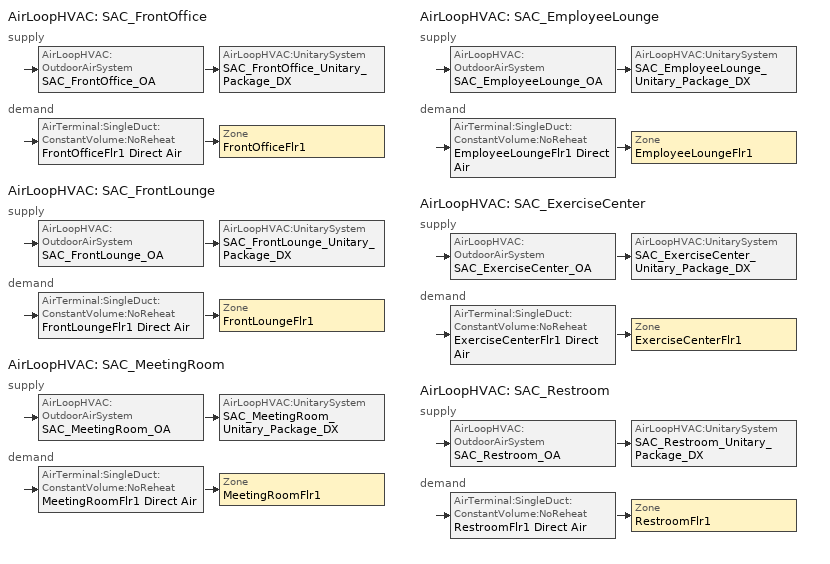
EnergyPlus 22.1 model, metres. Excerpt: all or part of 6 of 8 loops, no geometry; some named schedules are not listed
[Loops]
AirLoopHVAC 'SAC_FrontOffice'
 supply: AirLoopHVAC:OutdoorAirSystem 'SAC_FrontOffice_OA' > AirLoopHVAC:UnitarySystem 'SAC_FrontOffice_Unitary_Package_DX'
 demand: AirTerminal:SingleDuct:ConstantVolume:NoReheat 'FrontOfficeFlr1 Direct Air' > Zone 'FrontOfficeFlr1'
AirLoopHVAC 'SAC_FrontLounge'
 supply: AirLoopHVAC:OutdoorAirSystem 'SAC_FrontLounge_OA' > AirLoopHVAC:UnitarySystem 'SAC_FrontLounge_Unitary_Package_DX'
 demand: AirTerminal:SingleDuct:ConstantVolume:NoReheat 'FrontLoungeFlr1 Direct Air' > Zone 'FrontLoungeFlr1'
AirLoopHVAC 'SAC_MeetingRoom'
 supply: AirLoopHVAC:OutdoorAirSystem 'SAC_MeetingRoom_OA' > AirLoopHVAC:UnitarySystem 'SAC_MeetingRoom_Unitary_Package_DX'
 demand: AirTerminal:SingleDuct:ConstantVolume:NoReheat 'MeetingRoomFlr1 Direct Air' > Zone 'MeetingRoomFlr1'
AirLoopHVAC 'SAC_EmployeeLounge'
 supply: AirLoopHVAC:OutdoorAirSystem 'SAC_EmployeeLounge_OA' > AirLoopHVAC:UnitarySystem 'SAC_EmployeeLounge_Unitary_Package_DX'
 demand: AirTerminal:SingleDuct:ConstantVolume:NoReheat 'EmployeeLoungeFlr1 Direct Air' > Zone 'EmployeeLoungeFlr1'
AirLoopHVAC 'SAC_ExerciseCenter'
 supply: AirLoopHVAC:OutdoorAirSystem 'SAC_ExerciseCenter_OA' > AirLoopHVAC:UnitarySystem 'SAC_ExerciseCenter_Unitary_Package_DX'
 demand: AirTerminal:SingleDuct:ConstantVolume:NoReheat 'ExerciseCenterFlr1 Direct Air' > Zone 'ExerciseCenterFlr1'
AirLoopHVAC 'SAC_Restroom'
 supply: AirLoopHVAC:OutdoorAirSystem 'SAC_Restroom_OA' > AirLoopHVAC:UnitarySystem 'SAC_Restroom_Unitary_Package_DX'
 demand: AirTerminal:SingleDuct:ConstantVolume:NoReheat 'RestroomFlr1 Direct Air' > Zone 'RestroomFlr1'
[ThermostatSetpoint:DualSetpoint]
Name | Heating Setpoint Temperature Schedule | Cooling Setpoint Temperature Schedule
CommonArea Thermostat Dual SP Control | CommonArea_HtgSP_Sch | CommonArea_ClgSP_Sch
FrontOfficeFlr1 Dual SP Control | Office_HtgSP_Sch | Office_ClgSP_Sch
MeetingRoomFlr1 Dual SP Control | MeetingRoom_HtgSP_Sch | MeetingRoom_ClgSP_Sch
[DesignSpecification:ZoneAirDistribution]
CM DSZAD Building: Zone Air Distribution Effectiveness in Cooling Mode=1; Zone Air Distribution Effectiveness in Heating Mode=1
[Sizing:Zone] Zone Cooling Design Supply Air Temperature Input Method=SupplyAirTemperature; Zone Cooling Design Supply Air Temperature {C}=14; Zone Heating Design Supply Air Temperature Input Method=SupplyAirTemperature; Zone Heating Design Supply Air Temperature {C}=50; Zone Cooling Design Supply Air Humidity Ratio {kg-H2O/kg-air}=0.008; Zone Heating Design Supply Air Humidity Ratio {kgWater/kgDryAir}=0.008; Cooling Design Air Flow Method=DesignDay; Cooling Design Air Flow Rate {m3/s}=0; Cooling Minimum Air Flow Fraction=0; Heating Design Air Flow Method=DesignDay; Heating Design Air Flow Rate {m3/s}=0
Name | Design Specification Outdoor Air Object
FrontOfficeFlr1 | SZ DSOA FrontOfficeFlr1
FrontLoungeFlr1 | SZ DSOA FrontLoungeFlr1
MeetingRoomFlr1 | SZ DSOA MeetingRoomFlr1
EmployeeLoungeFlr1 | SZ DSOA EmployeeLoungeFlr1
ExerciseCenterFlr1 | SZ DSOA ExerciseCenterFlr1
RestroomFlr1 | SZ DSOA RestroomFlr1
[DesignSpecification:OutdoorAir]
Name | Outdoor Air Method | Outdoor Air Flow per Zone Floor Area {m3/s-m2} | Outdoor Air Flow per Person {m3/s-person}
SZ DSOA FrontOfficeFlr1 | Flow/Area | 0.0004318
SZ DSOA FrontLoungeFlr1 | Sum | 0.0003048 | 0.00353961
SZ DSOA MeetingRoomFlr1; SZ DSOA EmployeeLoungeFlr1 | Sum | 0.0003048 | 0.00235974
SZ DSOA ExerciseCenterFlr1 | Sum | 0.0003048 | 0.00943895
SZ DSOA RestroomFlr1 | Flow/Area | 0
[ZoneControl:Thermostat] Control Type Schedule=COMPACT HVAC-ALWAYS 4
Name | Zone or ZoneList | Control 1
FrontOfficeFlr1 Thermostat | FrontOfficeFlr1 | FrontOfficeFlr1 Dual SP Control
FrontLoungeFlr1 Thermostat | FrontLoungeFlr1 | CommonArea Thermostat Dual SP Control
MeetingRoomFlr1 Thermostat | MeetingRoomFlr1 | MeetingRoomFlr1 Dual SP Control
EmployeeLoungeFlr1 Thermostat | EmployeeLoungeFlr1 | CommonArea Thermostat Dual SP Control
ExerciseCenterFlr1 Thermostat | ExerciseCenterFlr1 | CommonArea Thermostat Dual SP Control
RestroomFlr1 Thermostat | RestroomFlr1 | CommonArea Thermostat Dual SP Control
[Zone equipment]
FrontOfficeFlr1: FrontOfficeFlr1 Direct Air
FrontLoungeFlr1: FrontLoungeFlr1 Direct Air
MeetingRoomFlr1: MeetingRoomFlr1 Direct Air
EmployeeLoungeFlr1: EmployeeLoungeFlr1 Direct Air
ExerciseCenterFlr1: ExerciseCenterFlr1 Direct Air
RestroomFlr1: RestroomFlr1 Direct Air
[Coil:Cooling:DX:MultiSpeed] Availability Schedule=COMPACT HVAC-ALWAYS 1; Condenser Type=AirCooled; Apply Part Load Fraction to Speeds Greater than 1=No; Apply Latent Degradation to Speeds Greater than 1=No; Maximum Outdoor Dry-Bulb Temperature for Crankcase Heater Operation {C}=10; Basin Heater Setpoint Temperature {C}=2; Fuel Type=Electricity; Number of Speeds=2; Speed 1 Rated Evaporator Fan Power Per Volume Flow Rate {W/(m3/s)}=0; Speed 1 Total Cooling Capacity Function of Temperature Curve=PTU_CapFT; Speed 1 Total Cooling Capacity Function of Flow Fraction Curve=PTU_CapFF; Speed 1 Energy Input Ratio Function of Temperature Curve=PTU_EIRFT; Speed 1 Energy Input Ratio Function of Flow Fraction Curve=PTU_EIRFF; Speed 1 Part Load Fraction Correlation Curve=PTU_PLR; Speed 1 Rated Waste Heat Fraction of Power Input=0.2; Speed 1 Evaporative Condenser Effectiveness=0.9; Speed 2 Rated Evaporator Fan Power Per Volume Flow Rate {W/(m3/s)}=0; Speed 2 Total Cooling Capacity Function of Temperature Curve=PTU_CapFT; Speed 2 Total Cooling Capacity Function of Flow Fraction Curve=PTU_CapFF; Speed 2 Energy Input Ratio Function of Temperature Curve=PTU_EIRFT; Speed 2 Energy Input Ratio Function of Flow Fraction Curve=PTU_EIRFF; Speed 2 Part Load Fraction Correlation Curve=PTU_PLR; Speed 2 Rated Waste Heat Fraction of Power Input=0.2; Speed 2 Evaporative Condenser Effectiveness=0.9
Name | Speed 1 Gross Rated Total Cooling Capacity {W} | Speed 1 Gross Rated Sensible Heat Ratio | Speed 1 Gross Rated Cooling COP {W/W} | Speed 1 Rated Air Flow Rate {m3/s} | Speed 2 Gross Rated Total Cooling Capacity {W} | Speed 2 Gross Rated Sensible Heat Ratio | Speed 2 Gross Rated Cooling COP {W/W} | Speed 2 Rated Air Flow Rate {m3/s}
SAC_FrontOffice Cooling Coil | 3651.65 | 0.74078 | 4.11713 | 0.22142 | 7303.3 | 0.74078 | 4.11713 | 0.33213
SAC_FrontLounge Cooling Coil | 10170 | 0.70108 | 3.79883 | 0.54606 | 20339.97 | 0.70108 | 3.79883 | 0.81909
SAC_MeetingRoom Cooling Coil | 4692.825 | 0.70108 | 4.11713 | 0.251973 | 9385.65 | 0.70108 | 4.11713 | 0.37796
SAC_EmployeeLounge Cooling Coil | 7246.085 | 0.788 | 4.11713 | 0.49688 | 14492.17 | 0.788 | 4.11713 | 0.74532
SAC_ExerciseCenter Cooling Coil | 1685.465 | 0.70108 | 4.11713 | 0.0905 | 3370.93 | 0.70108 | 4.11713 | 0.13575
SAC_Restroom Cooling Coil | 590.345 | 0.8002 | 4.11713 | 0.0433527 | 1180.69 | 0.8002 | 4.11713 | 0.0650291
[Coil:Heating:Fuel] Availability Schedule=COMPACT HVAC-ALWAYS 1; Fuel Type=NaturalGas; Burner Efficiency=0.8; Nominal Capacity {W}=AUTOSIZE; Parasitic Electric Load {W}=0; Part Load Fraction Correlation Curve=GasHeatPLFFPLR; Parasitic Fuel Load {W}=0
SAC_FrontOffice Heating Coil; SAC_FrontLounge Heating Coil; SAC_MeetingRoom Heating Coil; SAC_EmployeeLounge Heating Coil; SAC_ExerciseCenter Heating Coil; SAC_Restroom Heating Coil
[Sizing:System] Type of Load to Size On=Sensible; Design Outdoor Air Flow Rate {m3/s}=AUTOSIZE; Central Heating Maximum System Air Flow Ratio=1; Preheat Design Temperature {C}=7; Preheat Design Humidity Ratio {kgWater/kgDryAir}=0.008; Precool Design Temperature {C}=12; Precool Design Humidity Ratio {kgWater/kgDryAir}=0.008; Central Cooling Design Supply Air Temperature {C}=12; Central Heating Design Supply Air Temperature {C}=40; Type of Zone Sum to Use=NonCoincident; 100% Outdoor Air in Cooling=No; 100% Outdoor Air in Heating=No; Central Cooling Design Supply Air Humidity Ratio {kgWater/kgDryAir}=0.008; Central Heating Design Supply Air Humidity Ratio {kgWater/kgDryAir}=0.008; Cooling Supply Air Flow Rate Method=DesignDay; Cooling Supply Air Flow Rate {m3/s}=0; Heating Supply Air Flow Rate Method=DesignDay; Heating Supply Air Flow Rate {m3/s}=0; System Outdoor Air Method=ZoneSum; Zone Maximum Outdoor Air Fraction=1; Cooling Design Capacity Method=CoolingDesignCapacity; Cooling Design Capacity {W}=autosize; Heating Design Capacity Method=HeatingDesignCapacity; Heating Design Capacity {W}=autosize; Central Cooling Capacity Control Method=OnOff
SAC_FrontOffice; SAC_FrontLounge; SAC_MeetingRoom; SAC_EmployeeLounge; SAC_ExerciseCenter; SAC_Restroom
[AirTerminal:SingleDuct:ConstantVolume:NoReheat] Availability Schedule=COMPACT HVAC-ALWAYS 1; Maximum Air Flow Rate {m3/s}=AUTOSIZE
FrontOfficeFlr1 Direct Air; FrontLoungeFlr1 Direct Air; MeetingRoomFlr1 Direct Air; EmployeeLoungeFlr1 Direct Air; ExerciseCenterFlr1 Direct Air; RestroomFlr1 Direct Air
[Fan:SystemModel]
SAC_FrontOffice_addAQ Supply Fan; SAC_MeetingRoom_addAQ Supply Fan; SAC_ExerciseCenter_addAQ Supply Fan; SAC_Restroom_addAQ Supply Fan: AlwaysOn, autosize, Discrete, 1, 622.5, 0.855, 1, AUTOSIZE, TotalEfficiencyAndPressure, 0.55575, 622.5, 1, 1, 1
SAC_FrontLounge_addAQ Supply Fan: AlwaysOn, autosize, Discrete, 1, 622.5, 0.865, 1, AUTOSIZE, TotalEfficiencyAndPressure, 0.56225, 622.5, 2, 0.66, 0.4, 1, 1
SAC_EmployeeLounge_addAQ Supply Fan: AlwaysOn, autosize, Discrete, 1, 622.5, 0.865, 1, AUTOSIZE, TotalEfficiencyAndPressure, 0.56225, 622.5, 1, 1, 1
[AirLoopHVAC:UnitarySystem] Control Type=Load; Dehumidification Control Type=None; Availability Schedule=COMPACT HVAC-ALWAYS 1; Fan Placement=BlowThrough; DX Heating Coil Sizing Ratio=1; Use DOAS DX Cooling Coil=No; Minimum Supply Air Temperature {C}=2; Latent Load Control=SensibleOnlyLoadControl; Cooling Supply Air Flow Rate Method=SupplyAirFlowRate; Cooling Supply Air Flow Rate {m3/s}=AUTOSIZE; Heating Supply Air Flow Rate Method=SupplyAirFlowRate; Heating Supply Air Flow Rate {m3/s}=AUTOSIZE; No Load Supply Air Flow Rate Method=SupplyAirFlowRate; No Load Supply Air Flow Rate {m3/s}=AUTOSIZE; Maximum Supply Air Temperature {C}=AUTOSIZE
Name | Controlling Zone or Thermostat Location | Supply Fan | Supply Air Fan Operating Mode Schedule | Heating Coil | Cooling Coil | Design Specification Multispeed Object
SAC_FrontOffice_Unitary_Package_DX | FrontOfficeFlr1 | SAC_FrontOffice_addAQ Supply Fan | Office_Fan_Sch | SAC_FrontOffice Heating Coil | SAC_FrontOffice Cooling Coil | SAC_FrontOffice_Unitary_Package_DX_Perf
SAC_FrontLounge_Unitary_Package_DX | FrontLoungeFlr1 | SAC_FrontLounge_addAQ Supply Fan | COMPACT HVAC-ALWAYS 1 | SAC_FrontLounge Heating Coil | SAC_FrontLounge Cooling Coil | SAC_FrontLounge_Unitary_Package_DX_Perf
SAC_MeetingRoom_Unitary_Package_DX | MeetingRoomFlr1 | SAC_MeetingRoom_addAQ Supply Fan | MeetingRoom_Fan_Sch | SAC_MeetingRoom Heating Coil | SAC_MeetingRoom Cooling Coil | SAC_MeetingRoom_Unitary_Package_DX_Perf
SAC_EmployeeLounge_Unitary_Package_DX | EmployeeLoungeFlr1 | SAC_EmployeeLounge_addAQ Supply Fan | COMPACT HVAC-ALWAYS 1 | SAC_EmployeeLounge Heating Coil | SAC_EmployeeLounge Cooling Coil | SAC_EmployeeLounge_Unitary_Package_DX_Perf
SAC_ExerciseCenter_Unitary_Package_DX | ExerciseCenterFlr1 | SAC_ExerciseCenter_addAQ Supply Fan | COMPACT HVAC-ALWAYS 1 | SAC_ExerciseCenter Heating Coil | SAC_ExerciseCenter Cooling Coil | SAC_ExerciseCenter_Unitary_Package_DX_Perf
SAC_Restroom_Unitary_Package_DX | RestroomFlr1 | SAC_Restroom_addAQ Supply Fan | COMPACT HVAC-ALWAYS 1 | SAC_Restroom Heating Coil | SAC_Restroom Cooling Coil | SAC_Restroom_Unitary_Package_DX_Perf
[UnitarySystemPerformance:Multispeed]
SAC_FrontOffice_Unitary_Package_DX_Perf; SAC_MeetingRoom_Unitary_Package_DX_Perf; SAC_EmployeeLounge_Unitary_Package_DX_Perf; SAC_ExerciseCenter_Unitary_Package_DX_Perf; SAC_Restroom_Unitary_Package_DX_Perf: 2, 2, No, 1, 1, 1, 1, 1
SAC_FrontLounge_Unitary_Package_DX_Perf: 2, 2, No, 0.66, 0.66, 0.66, 1, 1
[Controller:OutdoorAir] Maximum Outdoor Air Flow Rate {m3/s}=AUTOSIZE; Economizer Control Action Type=ModulateFlow; Lockout Type=LockoutWithHeating; Minimum Limit Type=FixedMinimum; Minimum Outdoor Air Schedule=MinOA_MotorizedDamper_Sched; Maximum Fraction of Outdoor Air Schedule=SZ_system_OA_Max_Frac_SCH
Name | Minimum Outdoor Air Flow Rate {m3/s} | Economizer Control Type | Mechanical Ventilation Controller
SAC_FrontOffice_OA_Controller; SAC_Restroom_OA_Controller | AUTOSIZE | NoEconomizer
SAC_FrontLounge_OA_Controller | 0 | DifferentialEnthalpy | FrontLoungeFlr1_DCV
SAC_MeetingRoom_OA_Controller | 0 | NoEconomizer | MeetingRoomFlr1_DCV
SAC_EmployeeLounge_OA_Controller | 0 | DifferentialEnthalpy | EmployeeLoungeFlr1_DCV
SAC_ExerciseCenter_OA_Controller | 0 | NoEconomizer | ExerciseCenterFlr1_DCV
[Controller:MechanicalVentilation] Availability Schedule=MinOA_MotorizedDamper_Sched; System Outdoor Air Method=ZoneSum; Design Specification Zone Air Distribution Object=CM DSZAD Building
Name | Demand Controlled Ventilation | Zone 1 | Design Specification Outdoor Air Object
FrontOfficeFlr1_DCV | No | FrontOfficeFlr1 | SZ DSOA FrontOfficeFlr1
FrontLoungeFlr1_DCV | Yes | FrontLoungeFlr1 | SZ DSOA FrontLoungeFlr1
MeetingRoomFlr1_DCV | Yes | MeetingRoomFlr1 | SZ DSOA MeetingRoomFlr1
EmployeeLoungeFlr1_DCV | Yes | EmployeeLoungeFlr1 | SZ DSOA EmployeeLoungeFlr1
ExerciseCenterFlr1_DCV | Yes | ExerciseCenterFlr1 | SZ DSOA ExerciseCenterFlr1
RestroomFlr1_DCV | No | RestroomFlr1 | SZ DSOA RestroomFlr1
[AirLoopHVAC] Design Supply Air Flow Rate {m3/s}=AUTOSIZE
SAC_FrontOffice; SAC_FrontLounge; SAC_MeetingRoom; SAC_EmployeeLounge; SAC_ExerciseCenter; SAC_Restroom
[SetpointManager:SingleZone:Heating] Control Variable=Temperature; Minimum Supply Air Temperature {C}=13; Maximum Supply Air Temperature {C}=45
Name | Control Zone | Setpoint Node or NodeList
SupAirTemp MngrFrontOfficeFlr1 - Htg | FrontOfficeFlr1 | SAC_FrontOffice Supply Equipment Outlet Node
SupAirTemp MngrFrontLoungeFlr1 - Htg | FrontLoungeFlr1 | SAC_FrontLounge Supply Equipment Outlet Node
SupAirTemp MngrMeetingRoomFlr1 - Htg | MeetingRoomFlr1 | SAC_MeetingRoom Supply Equipment Outlet Node
SupAirTemp MngrEmployeeLoungeFlr1 - Htg | EmployeeLoungeFlr1 | SAC_EmployeeLounge Supply Equipment Outlet Node
SupAirTemp MngrExerciseCenterFlr1 - Htg | ExerciseCenterFlr1 | SAC_ExerciseCenter Supply Equipment Outlet Node
SupAirTemp MngrRestroomFlr1 - Htg | RestroomFlr1 | SAC_Restroom Supply Equipment Outlet Node
[SetpointManager:SingleZone:Cooling] Control Variable=Temperature; Minimum Supply Air Temperature {C}=13; Maximum Supply Air Temperature {C}=45
Name | Control Zone | Setpoint Node or NodeList
SupAirTemp MngrFrontOfficeFlr1 - Clg | FrontOfficeFlr1 | SAC_FrontOffice Zone Equipment Inlet Node
SupAirTemp MngrFrontLoungeFlr1 - Clg | FrontLoungeFlr1 | SAC_FrontLounge Zone Equipment Inlet Node
SupAirTemp MngrMeetingRoomFlr1 - Clg | MeetingRoomFlr1 | SAC_MeetingRoom Zone Equipment Inlet Node
SupAirTemp MngrEmployeeLoungeFlr1 - Clg | EmployeeLoungeFlr1 | SAC_EmployeeLounge Zone Equipment Inlet Node
SupAirTemp MngrExerciseCenterFlr1 - Clg | ExerciseCenterFlr1 | SAC_ExerciseCenter Zone Equipment Inlet Node
SupAirTemp MngrRestroomFlr1 - Clg | RestroomFlr1 | SAC_Restroom Zone Equipment Inlet Node
[SetpointManager:MixedAir] Control Variable=Temperature
Name | Setpoint Node or NodeList
SAC_FrontOffice_OAMixed Air Temp Manager | SAC_FrontOffice Mixed Air Outlet
SAC_FrontLounge_OAMixed Air Temp Manager | SAC_FrontLounge Mixed Air Outlet
SAC_MeetingRoom_OAMixed Air Temp Manager | SAC_MeetingRoom Mixed Air Outlet
SAC_EmployeeLounge_OAMixed Air Temp Manager | SAC_EmployeeLounge Mixed Air Outlet
SAC_ExerciseCenter_OAMixed Air Temp Manager | SAC_ExerciseCenter Mixed Air Outlet
SAC_Restroom_OAMixed Air Temp Manager | SAC_Restroom Mixed Air Outlet
[Schedule:Compact]
AlwaysOn; COMPACT HVAC-ALWAYS 1; MinOA_MotorizedDamper_Sched: Through: 12/31, For: AllDays, Until: 24:00, 1
Office_Fan_Sch: Through: 12/31, For: Weekdays, Until: 01:00, 1, Until: 02:00, 1, Until: 03:00, 1, Until: 04:00, 1, Until: 05:00, 1, Until: 06:00, 1, Until: 07:00, 1, Until: 08:00, 1, Until: 09:00, 1, Until: 10:00, 1, Until: 11:00, 1, Until: 12:00, 1, Until: 13:00, 0, Until: 14:00, 1, Until: 15:00, 0, Until: 16:00, 1, Until: 17:00, 1, Until: 18:00, 1, Until: 19:00, 1, Until: 20:00, 1, Until: 21:00, 1, Until: 22:00, 1, Until: 23:00, 1, Until: 24:00, 1, For: Saturday Sunday Holidays, Until: 01:00, 1, Until: 02:00, 1, Until: 03:00, 1, Until: 04:00, 1, Until: 05:00, 1, Until: 06:00, 1, Until: 07:00, 1, Until: 08:00, 1, Until: 09:00, 1, Until: 10:00, 1, Until: 11:00, 1, Until: 12:00, 0, Until: 13:00, 1, Until: 14:00, 1, Until: 15:00, 0, Until: 16:00, 1, Until: 17:00, 1, Until: 18:00, 1, Until: 19:00, 1, Until: 20:00, 1, Until: 21:00, 1, Until: 22:00, 1, Until: 23:00, 1, Until: 24:00, 1, For: AllOtherDays, Until: 24:00, 1
COMPACT HVAC-ALWAYS 4: Through: 12/31, For: AllDays, Until: 24:00, 4
MeetingRoom_HtgSP_Sch: Through: 12/31, For: Weekdays, Until: 01:00, 21.111, Until: 02:00, 21.111, Until: 03:00, 21.111, Until: 04:00, 21.111, Until: 05:00, 21.111, Until: 06:00, 21.111, Until: 07:00, 21.111, Until: 08:00, 21.111, Until: 09:00, 21.111, Until: 10:00, 21.111, Until: 11:00, 20.555, Until: 12:00, 20.555, Until: 13:00, 21.111, Until: 14:00, 21.111, Until: 15:00, 20.555, Until: 16:00, 21.111, Until: 17:00, 20.555, Until: 18:00, 20.555, Until: 19:00, 21.111, Until: 20:00, 21.111, Until: 21:00, 21.111, Until: 22:00, 21.111, Until: 23:00, 21.111, Until: 24:00, 21.111, For: Saturday Sunday Holidays, Until: 01:00, 21.111, Until: 02:00, 21.111, Until: 03:00, 21.111, Until: 04:00, 21.111, Until: 05:00, 21.111, Until: 06:00, 21.111, Until: 07:00, 21.111, Until: 08:00, 21.111, Until: 09:00, 21.111, Until: 10:00, 21.111, Until: 11:00, 21.111, Until: 12:00, 21.111, Until: 13:00, 20.555, Until: 14:00, 20.555, Until: 15:00, 20.555, Until: 16:00, 20.555, Until: 17:00, 20.555, Until: 18:00, 20.555, Until: 19:00, 21.111, Until: 20:00, 21.111, Until: 21:00, 21.111, Until: 22:00, 21.111, Until: 23:00, 21.111, Until: 24:00, 21.111, For: AllOtherDays, Until: 24:00, 21.111
Office_HtgSP_Sch: Through: 12/31, For: Weekdays, Until: 01:00, 21.111, Until: 02:00, 21.111, Until: 03:00, 21.111, Until: 04:00, 21.111, Until: 05:00, 21.111, Until: 06:00, 21.111, Until: 07:00, 21.111, Until: 08:00, 21.111, Until: 09:00, 21.111, Until: 10:00, 21.111, Until: 11:00, 21.111, Until: 12:00, 21.111, Until: 13:00, 20.555, Until: 14:00, 21.111, Until: 15:00, 20.555, Until: 16:00, 21.111, Until: 17:00, 21.111, Until: 18:00, 21.111, Until: 19:00, 21.111, Until: 20:00, 21.111, Until: 21:00, 21.111, Until: 22:00, 21.111, Until: 23:00, 21.111, Until: 24:00, 21.111, For: Saturday Sunday Holidays, Until: 01:00, 21.111, Until: 02:00, 21.111, Until: 03:00, 21.111, Until: 04:00, 21.111, Until: 05:00, 21.111, Until: 06:00, 21.111, Until: 07:00, 21.111, Until: 08:00, 21.111, Until: 09:00, 21.111, Until: 10:00, 21.111, Until: 11:00, 21.111, Until: 12:00, 20.555, Until: 13:00, 21.111, Until: 14:00, 21.111, Until: 15:00, 20.555, Until: 16:00, 21.111, Until: 17:00, 21.111, Until: 18:00, 21.111, Until: 19:00, 21.111, Until: 20:00, 21.111, Until: 21:00, 21.111, Until: 22:00, 21.111, Until: 23:00, 21.111, Until: 24:00, 21.111, For: AllOtherDays, Until: 24:00, 21.111
Office_ClgSP_Sch: Through: 12/31, For: Weekdays, Until: 01:00, 23.8889, Until: 02:00, 23.8889, Until: 03:00, 23.8889, Until: 04:00, 23.8889, Until: 05:00, 23.8889, Until: 06:00, 23.8889, Until: 07:00, 23.8889, Until: 08:00, 23.8889, Until: 09:00, 23.8889, Until: 10:00, 23.8889, Until: 11:00, 23.8889, Until: 12:00, 23.8889, Until: 13:00, 24.445, Until: 14:00, 23.8889, Until: 15:00, 24.445, Until: 16:00, 23.8889, Until: 17:00, 23.8889, Until: 18:00, 23.8889, Until: 19:00, 23.8889, Until: 20:00, 23.8889, Until: 21:00, 23.8889, Until: 22:00, 23.8889, Until: 23:00, 23.8889, Until: 24:00, 23.8889, For: Saturday Sunday Holidays, Until: 01:00, 23.889, Until: 02:00, 23.889, Until: 03:00, 23.889, Until: 04:00, 23.889, Until: 05:00, 23.889, Until: 06:00, 23.889, Until: 07:00, 23.889, Until: 08:00, 23.889, Until: 09:00, 23.889, Until: 10:00, 23.889, Until: 11:00, 23.889, Until: 12:00, 24.445, Until: 13:00, 23.889, Until: 14:00, 23.889, Until: 15:00, 24.445, Until: 16:00, 23.889, Until: 17:00, 23.889, Until: 18:00, 23.889, Until: 19:00, 23.889, Until: 20:00, 23.889, Until: 21:00, 23.889, Until: 22:00, 23.889, Until: 23:00, 23.889, Until: 24:00, 23.889, For: AllOtherDays, Until: 24:00, 23.889
CommonArea_HtgSP_Sch: Through: 12/31, For: AllDays, Until: 24:00, 21.111
CommonArea_ClgSP_Sch: Through: 12/31, For: AllDays, Until: 24:00, 23.889
MeetingRoom_Fan_Sch: Through: 12/31, For: Weekdays, Until: 01:00, 0, Until: 02:00, 0, Until: 03:00, 0, Until: 04:00, 0, Until: 05:00, 0, Until: 06:00, 0, Until: 07:00, 0, Until: 08:00, 0, Until: 09:00, 1, Until: 10:00, 1, Until: 11:00, 0, Until: 12:00, 0, Until: 13:00, 1, Until: 14:00, 1, Until: 15:00, 0, Until: 16:00, 1, Until: 17:00, 0, Until: 18:00, 0, Until: 19:00, 0, Until: 20:00, 0, Until: 21:00, 0, Until: 22:00, 0, Until: 23:00, 0, Until: 24:00, 0, For: Saturday Sunday Holidays, Until: 01:00, 0, Until: 02:00, 0, Until: 03:00, 0, Until: 04:00, 0, Until: 05:00, 0, Until: 06:00, 0, Until: 07:00, 0, Until: 08:00, 0, Until: 09:00, 1, Until: 10:00, 1, Until: 11:00, 1, Until: 12:00, 1, Until: 13:00, 0, Until: 14:00, 0, Until: 15:00, 0, Until: 16:00, 0, Until: 17:00, 0, Until: 18:00, 0, Until: 19:00, 0, Until: 20:00, 0, Until: 21:00, 0, Until: 22:00, 0, Until: 23:00, 0, Until: 24:00, 0, For: AllOtherDays, Until: 8:00, 0, Until: 18:00, 1, Until: 24:00, 0
[Schedule:Constant]
SZ_system_OA_Max_Frac_SCH: Fraction, 0.75
[Curve:Quadratic]
Name | Coefficient1 Constant | Coefficient2 x | Coefficient3 x**2 | Minimum Value of x | Maximum Value of x
PTU_CapFF | 0.8 | 0.2 | 0 | 0.5 | 1.5
PTU_EIRFF | 1.1552 | -0.1808 | 0.0256 | 0.5 | 1.5
PTU_PLR | 0.85 | 0.15 | 0 | 0 | 1
[Curve:Biquadratic] Minimum Value of x=12.77778; Maximum Value of x=23.88889; Minimum Value of y=23.88889; Maximum Value of y=46.11111
Name | Coefficient1 Constant | Coefficient2 x | Coefficient3 x**2 | Coefficient4 y | Coefficient5 y**2 | Coefficient6 x*y
PTU_CapFT | 0.942588 | 0.00954335 | 0.00068377 | -0.0110427 | 5.249e-06 | -9.72e-06
PTU_EIRFT | 0.342414 | 0.034885 | -0.0006237 | 0.00497722 | 0.000437951 | -0.000728028
[Curve:Cubic]
GasHeatPLFFPLR: Coefficient1 Constant=0.8; Coefficient2 x=0.2; Coefficient3 x**2=0; Coefficient4 x**3=0; Minimum Value of x=0; Maximum Value of x=1
